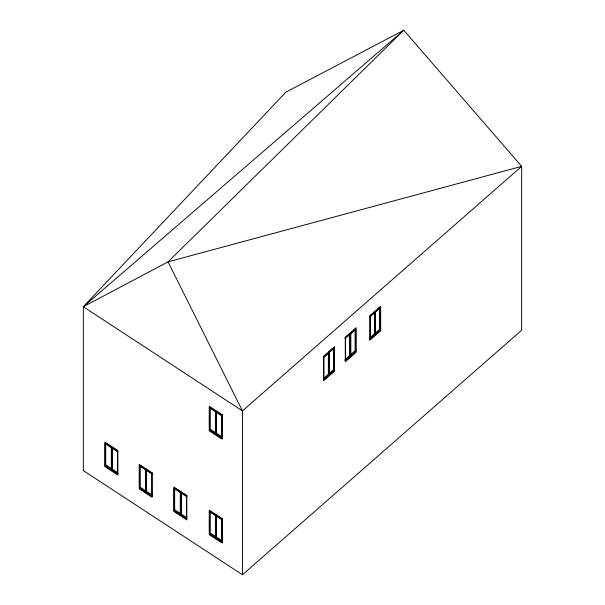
<?xml version="1.0" encoding="UTF-8"?>
<svg xmlns="http://www.w3.org/2000/svg" width="605" height="605" viewBox="0 0 605 605"><rect width="100%" height="100%" fill="white"/><g stroke="black" fill="none" stroke-linecap="round" stroke-linejoin="round"><path stroke-width="0.91" d="M83.324 306.735L285.87 92.157L403.769 30.25L521.676 166.352L521.676 330.201L242.454 574.75L83.324 470.584L83.324 306.735L403.769 30.25L168.061 261.852L83.324 306.735L242.454 410.901L242.454 574.75M323.826 379.804L323.826 356.867L334.202 347.777L334.202 370.714L323.826 379.804L323.35 379.63L328.515 375.108L328.515 352.171M329.952 350.908L332.478 348.707M347.55 335.503L344.971 337.756L345.44 337.938L355.823 328.848L355.823 351.777L345.44 360.875L344.971 360.693L350.129 356.179L350.129 333.242L350.598 333.416L350.598 356.353L350.129 356.179M352.201 331.427L350.31 333.083L350.779 333.257L350.779 356.194L350.31 356.02L350.31 333.998M353.464 330.322L355.354 328.666L355.354 351.603L350.31 356.02M369.64 316.15L371.576 314.456M378.133 308.716L380.023 307.06L380.492 307.234L380.492 330.171L370.116 339.261L370.116 316.332L380.492 307.234M345.092 338.671L349.993 334.376L349.993 355.279L345.092 359.567M369.768 317.065L374.669 312.77L374.669 333.665L369.768 337.961M328.696 352.012L329.165 352.193L329.165 375.13L328.696 374.949L333.733 370.532L333.733 348.518M369.64 339.087L374.805 334.565L374.805 311.628L375.274 311.809L375.274 334.746L374.805 334.565M375.614 333.854L380.023 329.997L380.023 307.06M209.421 407.226L221.899 415.393L222.322 415.174L222.322 438.111L221.899 438.322L209.421 430.155L209.421 407.226L209.844 407.006L213.716 409.547M146.039 492.054L146.039 469.125L145.616 469.336L145.616 492.273L146.039 492.054L139.838 488.001L139.838 465.064L139.415 465.275L151.885 473.443L152.309 473.231M139.415 465.275L139.415 488.212L151.885 496.38L152.309 496.168L146.251 492.198L146.251 469.261L145.828 469.48L145.828 492.417L146.251 492.198M209.421 511.043L221.899 519.211L222.322 518.992L222.322 541.929L221.899 542.14L209.421 533.981L209.421 511.043L211.395 511.845M111.743 446.883L111.328 447.095L111.328 470.032L111.743 469.813L111.743 447.798M105.126 465.971L117.597 474.139L117.597 451.201L105.126 443.034L105.126 465.971L105.542 465.759L111.743 469.813M216.046 411.067L215.622 411.279L215.622 434.216L216.046 434.004L216.046 411.982M216.265 411.211L215.841 411.423L215.841 434.36L216.265 434.14L222.322 438.111M111.963 469.956L111.539 470.176L111.539 447.239L111.963 447.019L111.963 469.956L118.02 473.927M209.421 430.155L209.844 429.943L216.046 434.004M139.415 488.212L139.838 488.001M174.089 510.847L186.567 519.014L186.567 496.085L174.089 487.917L174.089 510.847L174.512 510.635L180.714 514.696L180.29 514.908L180.29 491.971L180.714 491.759L180.714 514.696M186.99 518.803L180.933 514.832L180.509 515.052L180.509 492.115M216.046 514.885L215.622 515.105L215.622 538.034L216.046 537.822L216.046 514.885L214.495 513.872M217.777 516.02L215.841 515.241L215.841 538.178L216.265 537.966L222.322 541.929M209.421 533.981L209.844 533.761L216.046 537.822M380.023 329.997L380.492 330.171M355.354 351.603L355.823 351.777M323.35 356.693L323.826 356.867M333.733 370.532L334.202 370.714M328.515 375.108L328.984 375.289L328.984 352.352M217.021 411.702L222.322 415.174M222.164 416.089L216.461 412.36L216.461 433.256L222.164 436.984M140.61 465.57L142.939 467.09M146.251 469.261L149.284 471.25M177.613 489.732L179.942 491.252M182.445 492.893L186.99 495.866M219.29 517.01L221.566 518.5M106.321 443.329L110.193 445.87M113.475 448.018L115.752 449.5M180.555 492.674L174.663 488.817L174.663 509.712L180.555 513.569M186.832 496.781L181.129 493.052L181.129 513.947L186.832 517.676M222.164 519.907L216.461 516.178L216.461 537.074L222.164 540.809M145.873 470.032L139.982 466.175L139.982 487.078L145.873 490.935M152.15 474.146L146.448 470.41L146.448 491.313L152.15 495.041M111.585 447.791L105.693 443.934L105.693 464.837L111.585 468.693M117.862 451.905L112.159 448.169L112.159 469.072L117.862 472.8M345.44 337.938L345.44 360.875M328.696 352.934L328.696 374.949M221.899 415.393L221.899 438.322M221.899 519.211L221.899 542.14M216.265 412.126L216.265 434.14M216.265 515.029L216.265 537.966M209.844 407.006L209.844 429.943M209.844 510.824L209.844 533.761M180.933 491.903L180.933 514.832M174.512 487.698L174.512 510.635M151.885 473.443L151.885 496.38M105.542 442.822L105.542 465.759M521.676 166.352L242.454 410.901L168.061 261.852L521.676 166.352M334.376 346.877L323.683 356.239L323.683 380.681L334.376 371.319L334.376 346.877M355.99 327.948L345.304 337.31L345.304 361.752L355.99 352.39L355.99 327.948M380.666 306.334L369.973 315.697L369.973 340.139L380.666 330.776L380.666 306.334M328.379 353.312L323.478 357.6L323.478 378.503L328.379 374.208L328.379 353.312M333.605 348.737L328.855 352.889L328.855 373.784L333.605 369.632L333.605 348.737M355.218 329.801L350.476 333.952L350.476 354.855L355.218 350.703L355.218 329.801M379.895 308.195L375.145 312.346L375.145 333.249L379.895 329.09L379.895 308.195M375.455 311.651L374.987 311.477L374.987 334.406L375.455 334.588L375.455 311.651M222.103 414.765L209.254 406.356L209.254 430.798L222.103 439.215L222.103 414.765M215.879 411.982L209.988 408.125L209.988 429.021L215.879 432.877L215.879 411.982M152.089 472.823L139.241 464.413L139.241 488.855L152.089 497.265L152.089 472.823M186.771 495.457L173.922 487.048L173.922 511.49L186.771 519.907L186.771 495.457M222.103 518.591L209.254 510.181L209.254 534.623L222.103 543.033L222.103 518.591M117.801 450.581L104.952 442.172L104.952 466.614L117.801 475.023L117.801 450.581M215.879 515.8L209.988 511.943L209.988 532.839L215.879 536.695L215.879 515.8"/></g></svg>
